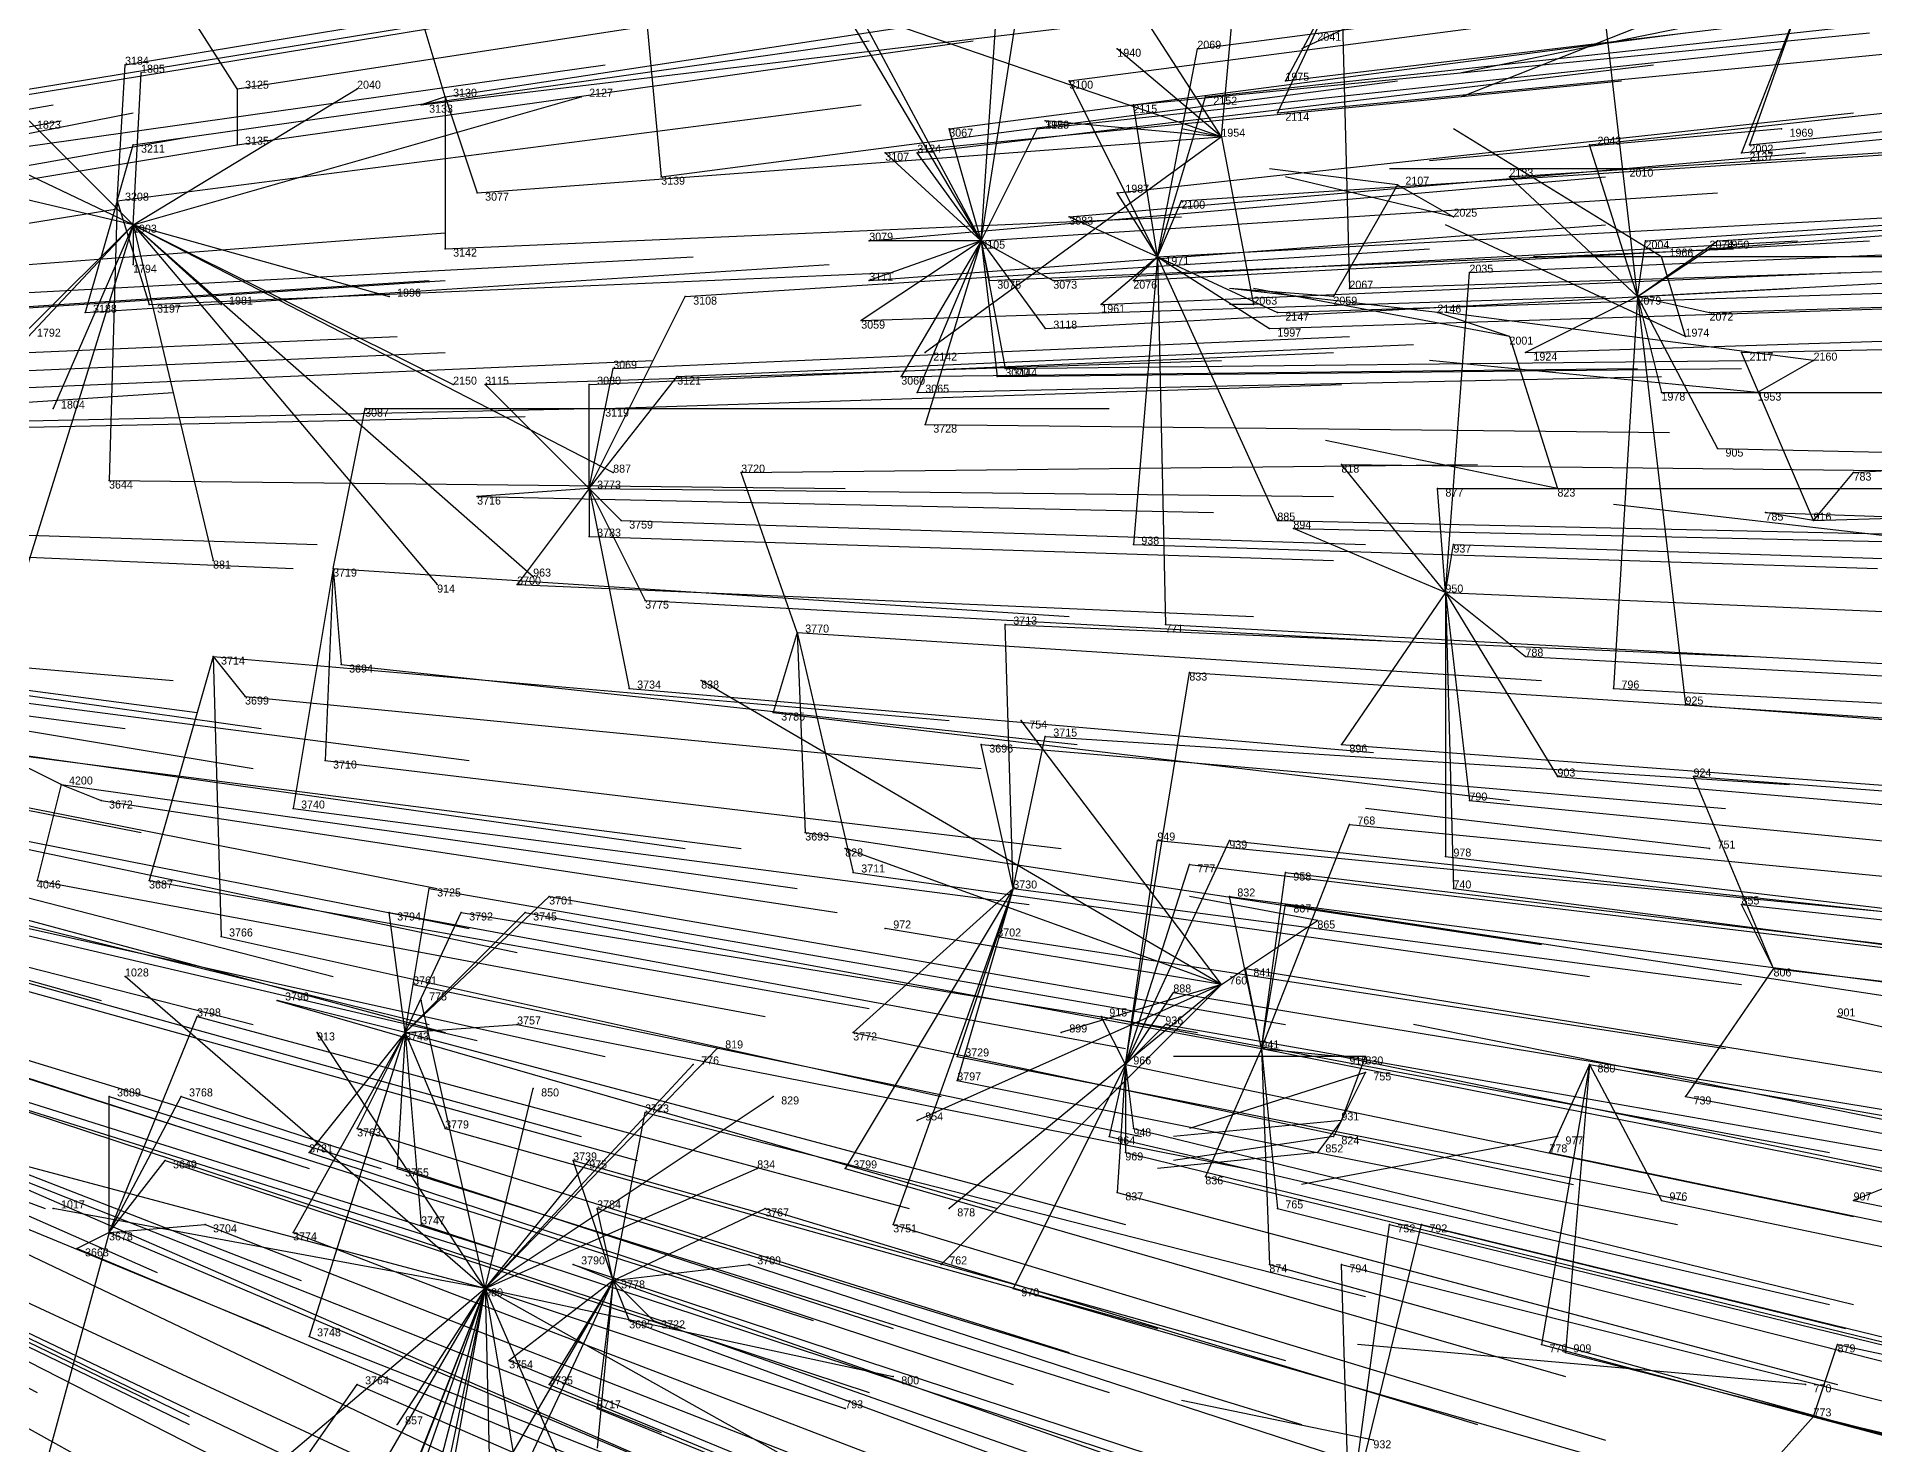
# Model space of a CAD drawing. Extents: x -0.5 to 0.59, y -0.5 to 0.58.
# Drawn here: x 0.241 to 0.4706, y -0.1235 to 0.0525 of the extents above; entities that cross this region are included whole.
import ezdxf

# ---------------------------------------------------------------- set-up
doc = ezdxf.new("R2010")
doc.units = 0
for name, color, linetype in [('Facilities', 3, 'CONTINUOUS'), ('Facilities_lines', 3, 'CONTINUOUS'), ('Normals', 1, 'CONTINUOUS'), ('Source_points', 5, 'CONTINUOUS'), ('Text', 3, 'CONTINUOUS')]:
    doc.layers.add(name, color=color, linetype=linetype)

msp = doc.modelspace()

# ---------------------------------------------------------------- linework, layer by layer
at = {"layer": 'Facilities', "color": 3}
for p in [(0.266, 0.046, -0.676), (0.292, 0.045, -0.74), (0.389, 0.04, -1.25), (0.459, 0.041, -1.25), (0.44, 0.036, -1.25), (0.411, 0.034, -1.25), (0.251, 0.032, -0.633), (0.253, 0.029, -1.25), (0.359, 0.027, -0.899), (0.381, 0.025, -0.955), (0.441, 0.02, -1.103), (0.425, 0.015, -1.25), (0.447, 0.015, -1.25), (0.463, 0.012, -1.25), (0.31, -0.004, -0.775), (0.463, -0.008, -1.157), (0.278, -0.014, -0.695), (0.417, -0.017, -1.043), (0.336, -0.022, -0.842), (0.263, -0.025, -0.661), (0.244, -0.041, -0.619), (0.45, -0.049, -1.25), (0.363, -0.054, -0.917), (0.458, -0.064, -1.155), (0.389, -0.066, -1.25), (0.466, -0.07, -1.177), (0.287, -0.072, -0.739), (0.394, -0.074, -1.001), (0.377, -0.076, -0.962), (0.435, -0.076, -1.104), (0.404, -0.083, -1.25), (0.431, -0.085, -1.25), (0.25, -0.097, -0.67), (0.313, -0.103, -0.825), (0.297, -0.104, -1.25), (0.462, -0.116, -1.25), (0.463, -0.12, -1.196), (0.408, -0.123, -1.25)]:
    msp.add_point(p, dxfattribs=at)
at = {"layer": 'Facilities_lines', "color": 3}
for p, q in [((0.359, 0.027, -0.899), (0.362, 0.072, -0.923)), ((0.441, 0.02, -1.103), (0.435, 0.072, -1.103)), ((0.389, 0.04, -1.25), (0.369, 0.071, -1.25)), ((0.316, 0.067, -0.806), (0.319, 0.035, -0.801)), ((0.389, 0.04, -1.25), (0.322, 0.063, -1.25)), ((0.389, 0.04, -1.25), (0.391, 0.062, -1.25)), ((0.404, 0.06, -1.021), (0.396, 0.043, -0.996)), ((0.404, 0.06, -1.021), (0.397, 0.047, -0.998)), ((0.404, 0.06, -1.021), (0.405, 0.021, -1.013)), ((0.359, 0.027, -0.899), (0.364, 0.059, -0.922)), ((0.253, 0.029, -1.25), (0.194, 0.057, -1.25)), ((0.266, 0.046, -0.676), (0.259, 0.057, -0.663)), ((0.461, 0.056, -1.16), (0.454, 0.038, -1.14)), ((0.461, 0.056, -1.16), (0.455, 0.039, -1.141)), ((0.292, 0.045, -0.74), (0.289, 0.055, -0.737)), ((0.359, 0.027, -0.899), (0.343, 0.054, -0.869)), ((0.359, 0.027, -0.899), (0.344, 0.055, -0.872)), ((0.389, 0.04, -1.25), (0.376, 0.051, -1.25)), ((0.381, 0.025, -0.955), (0.386, 0.051, -0.973)), ((0.251, 0.032, -0.633), (0.252, 0.049, -0.641)), ((0.253, 0.029, -1.25), (0.254, 0.048, -1.25)), ((0.253, 0.029, -1.25), (0.281, 0.046, -1.25)), ((0.266, 0.046, -0.676), (0.266, 0.039, -0.673)), ((0.381, 0.025, -0.955), (0.37, 0.047, -0.931)), ((0.253, 0.029, -1.25), (0.309, 0.045, -1.25)), ((0.292, 0.045, -0.74), (0.289, 0.044, -0.731)), ((0.292, 0.045, -0.74), (0.296, 0.033, -0.746)), ((0.292, 0.045, -0.74), (0.292, 0.026, -0.733)), ((0.381, 0.025, -0.955), (0.378, 0.044, -0.951)), ((0.381, 0.025, -0.955), (0.387, 0.045, -0.974)), ((0.253, 0.029, -1.25), (0.24, 0.042, -1.25)), ((0.389, 0.04, -1.25), (0.367, 0.042, -1.25)), ((0.389, 0.04, -1.25), (0.352, 0.013, -1.25)), ((0.359, 0.027, -0.899), (0.355, 0.041, -0.893)), ((0.359, 0.027, -0.899), (0.366, 0.041, -0.921)), ((0.389, 0.04, -1.25), (0.393, 0.019, -1.25)), ((0.251, 0.032, -0.633), (0.253, 0.039, -0.64)), ((0.359, 0.027, -0.899), (0.347, 0.038, -0.872)), ((0.359, 0.027, -0.899), (0.351, 0.038, -0.882)), ((0.441, 0.02, -1.103), (0.435, 0.039, -1.093)), ((0.441, 0.02, -1.103), (0.425, 0.035, -1.066)), ((0.253, 0.029, -1.25), (0.236, 0.033, -1.25)), ((0.381, 0.025, -0.955), (0.376, 0.033, -0.944)), ((0.411, 0.034, -1.25), (0.403, 0.02, -1.25)), ((0.411, 0.034, -1.25), (0.418, 0.03, -1.25)), ((0.251, 0.032, -0.633), (0.247, 0.018, -0.62)), ((0.251, 0.032, -0.633), (0.25, -0.003, -0.624)), ((0.251, 0.032, -0.633), (0.255, 0.019, -0.64)), ((0.381, 0.025, -0.955), (0.37, 0.03, -0.927)), ((0.381, 0.025, -0.955), (0.384, 0.032, -0.962)), ((0.253, 0.029, -1.25), (0.224, -0.002, -1.25)), ((0.253, 0.029, -1.25), (0.235, -0.029, -1.25)), ((0.253, 0.029, -1.25), (0.24, 0.016, -1.25)), ((0.253, 0.029, -1.25), (0.243, 0.006, -1.25)), ((0.253, 0.029, -1.25), (0.313, -0.002, -1.25)), ((0.253, 0.029, -1.25), (0.291, -0.016, -1.25)), ((0.253, 0.029, -1.25), (0.303, -0.015, -1.25)), ((0.253, 0.029, -1.25), (0.263, -0.013, -1.25)), ((0.253, 0.029, -1.25), (0.253, 0.024, -1.25)), ((0.253, 0.029, -1.25), (0.264, 0.019, -1.25)), ((0.253, 0.029, -1.25), (0.285, 0.02, -1.25)), ((0.253, 0.029, -1.25), (0.293, 0.009, -1.25)), ((0.359, 0.027, -0.899), (0.344, 0.017, -0.861)), ((0.359, 0.027, -0.899), (0.345, 0.027, -0.864)), ((0.359, 0.027, -0.899), (0.345, 0.022, -0.864)), ((0.359, 0.027, -0.899), (0.349, 0.01, -0.872)), ((0.359, 0.027, -0.899), (0.351, 0.008, -0.878)), ((0.359, 0.027, -0.899), (0.352, 0.004, -0.881)), ((0.359, 0.027, -0.899), (0.368, 0.022, -0.921)), ((0.359, 0.027, -0.899), (0.361, 0.01, -0.904)), ((0.359, 0.027, -0.899), (0.36, 0.022, -0.902)), ((0.359, 0.027, -0.899), (0.367, 0.016, -0.919)), ((0.359, 0.027, -0.899), (0.362, 0.011, -0.906)), ((0.441, 0.02, -1.103), (0.451, 0.027, -1.131)), ((0.441, 0.02, -1.103), (0.442, 0.027, -1.106)), ((0.441, 0.02, -1.103), (0.45, 0.026, -1.126)), ((0.381, 0.025, -0.955), (0.374, 0.019, -0.936)), ((0.381, 0.025, -0.955), (0.378, -0.011, -0.945)), ((0.381, 0.025, -0.955), (0.378, 0.022, -0.946)), ((0.381, 0.025, -0.955), (0.396, -0.008, -0.989)), ((0.381, 0.025, -0.955), (0.382, -0.021, -0.955)), ((0.381, 0.025, -0.955), (0.395, 0.016, -0.989)), ((0.381, 0.025, -0.955), (0.396, 0.018, -0.992)), ((0.417, -0.017, -1.043), (0.42, 0.023, -1.051)), ((0.447, 0.015, -1.25), (0.444, 0.025, -1.25)), ((0.31, -0.004, -0.775), (0.322, 0.02, -0.807)), ((0.441, 0.02, -1.103), (0.427, 0.013, -1.069)), ((0.441, 0.02, -1.103), (0.438, -0.029, -1.098)), ((0.441, 0.02, -1.103), (0.451, 0.001, -1.127)), ((0.441, 0.02, -1.103), (0.447, -0.031, -1.119)), ((0.441, 0.02, -1.103), (0.45, 0.018, -1.125)), ((0.441, 0.02, -1.103), (0.444, 0.008, -1.109)), ((0.425, 0.015, -1.25), (0.416, 0.018, -1.25)), ((0.425, 0.015, -1.25), (0.431, -0.004, -1.25)), ((0.463, -0.008, -1.157), (0.454, 0.013, -1.136)), ((0.463, 0.012, -1.25), (0.456, 0.008, -1.25)), ((0.31, -0.004, -0.775), (0.313, 0.011, -0.782)), ((0.31, -0.004, -0.775), (0.321, 0.01, -0.802)), ((0.31, -0.004, -0.775), (0.297, 0.009, -0.742)), ((0.31, -0.004, -0.775), (0.31, 0.009, -0.776)), ((0.278, -0.014, -0.695), (0.282, 0.006, -0.705)), ((0.31, -0.004, -0.775), (0.312, 0.006, -0.78)), ((0.336, -0.022, -0.842), (0.329, -0.002, -0.822)), ((0.417, -0.017, -1.043), (0.404, -0.001, -1.009)), ((0.463, -0.008, -1.157), (0.468, -0.002, -1.169)), ((0.31, -0.004, -0.775), (0.296, -0.005, -0.739)), ((0.31, -0.004, -0.775), (0.301, -0.016, -0.753)), ((0.31, -0.004, -0.775), (0.315, -0.029, -0.791)), ((0.31, -0.004, -0.775), (0.314, -0.008, -0.786)), ((0.31, -0.004, -0.775), (0.317, -0.018, -0.792)), ((0.31, -0.004, -0.775), (0.31, -0.01, -0.776)), ((0.417, -0.017, -1.043), (0.416, -0.004, -1.041)), ((0.417, -0.017, -1.043), (0.398, -0.009, -0.994)), ((0.463, -0.008, -1.157), (0.457, -0.007, -1.142)), ((0.417, -0.017, -1.043), (0.418, -0.011, -1.045)), ((0.278, -0.014, -0.695), (0.273, -0.044, -0.692)), ((0.278, -0.014, -0.695), (0.277, -0.038, -0.7)), ((0.278, -0.014, -0.695), (0.279, -0.026, -0.701)), ((0.417, -0.017, -1.043), (0.404, -0.036, -1.015)), ((0.417, -0.017, -1.043), (0.418, -0.054, -1.053)), ((0.417, -0.017, -1.043), (0.42, -0.043, -1.055)), ((0.417, -0.017, -1.043), (0.427, -0.025, -1.068)), ((0.417, -0.017, -1.043), (0.431, -0.04, -1.082)), ((0.417, -0.017, -1.043), (0.417, -0.05, -1.05)), ((0.336, -0.022, -0.842), (0.333, -0.032, -0.836)), ((0.336, -0.022, -0.842), (0.337, -0.047, -0.85)), ((0.336, -0.022, -0.842), (0.343, -0.052, -0.868)), ((0.363, -0.054, -0.917), (0.362, -0.021, -0.907)), ((0.263, -0.025, -0.661), (0.255, -0.053, -0.65)), ((0.263, -0.025, -0.661), (0.267, -0.03, -0.671)), ((0.263, -0.025, -0.661), (0.264, -0.06, -0.677)), ((0.377, -0.076, -0.962), (0.385, -0.027, -0.964)), ((0.389, -0.066, -1.25), (0.324, -0.028, -1.25)), ((0.389, -0.066, -1.25), (0.364, -0.033, -1.25)), ((0.363, -0.054, -0.917), (0.359, -0.036, -0.903)), ((0.363, -0.054, -0.917), (0.367, -0.035, -0.922)), ((0.244, -0.041, -0.619), (0.236, -0.037, -0.598)), ((0.244, -0.041, -0.619), (0.241, -0.053, -0.616)), ((0.244, -0.041, -0.619), (0.249, -0.043, -0.633)), ((0.458, -0.064, -1.155), (0.448, -0.04, -1.124)), ((0.377, -0.076, -0.962), (0.39, -0.048, -0.982)), ((0.377, -0.076, -0.962), (0.381, -0.048, -0.959)), ((0.394, -0.074, -1.001), (0.405, -0.046, -1.02)), ((0.389, -0.066, -1.25), (0.342, -0.049, -1.25)), ((0.377, -0.076, -0.962), (0.385, -0.051, -0.972)), ((0.394, -0.074, -1.001), (0.397, -0.052, -1.002)), ((0.287, -0.072, -0.739), (0.29, -0.054, -0.738)), ((0.287, -0.072, -0.739), (0.305, -0.055, -0.774)), ((0.363, -0.054, -0.917), (0.342, -0.089, -0.884)), ((0.363, -0.054, -0.917), (0.343, -0.072, -0.876)), ((0.363, -0.054, -0.917), (0.348, -0.096, -0.902)), ((0.363, -0.054, -0.917), (0.356, -0.075, -0.91)), ((0.363, -0.054, -0.917), (0.356, -0.078, -0.91)), ((0.363, -0.054, -0.917), (0.361, -0.06, -0.915)), ((0.394, -0.074, -1.001), (0.39, -0.055, -0.985)), ((0.287, -0.072, -0.739), (0.285, -0.057, -0.728)), ((0.287, -0.072, -0.739), (0.302, -0.057, -0.769)), ((0.287, -0.072, -0.739), (0.294, -0.057, -0.749)), ((0.394, -0.074, -1.001), (0.397, -0.056, -1.003)), ((0.458, -0.064, -1.155), (0.454, -0.056, -1.143)), ((0.389, -0.066, -1.25), (0.347, -0.059, -1.25)), ((0.389, -0.066, -1.25), (0.401, -0.058, -1.25)), ((0.394, -0.074, -1.001), (0.392, -0.064, -0.994)), ((0.458, -0.064, -1.155), (0.447, -0.08, -1.136)), ((0.297, -0.104, -1.25), (0.252, -0.065, -1.25)), ((0.287, -0.072, -0.739), (0.288, -0.066, -0.738)), ((0.389, -0.066, -1.25), (0.351, -0.083, -1.25)), ((0.389, -0.066, -1.25), (0.354, -0.101, -1.25)), ((0.389, -0.066, -1.25), (0.355, -0.094, -1.25)), ((0.389, -0.066, -1.25), (0.369, -0.072, -1.25)), ((0.287, -0.072, -0.739), (0.271, -0.068, -0.7)), ((0.297, -0.104, -1.25), (0.289, -0.068, -1.25)), ((0.377, -0.076, -0.962), (0.383, -0.067, -0.971)), ((0.25, -0.097, -0.67), (0.261, -0.07, -0.675)), ((0.287, -0.072, -0.739), (0.301, -0.071, -0.773)), ((0.377, -0.076, -0.962), (0.374, -0.07, -0.952)), ((0.377, -0.076, -0.962), (0.382, -0.071, -0.971)), ((0.287, -0.072, -0.739), (0.273, -0.097, -0.723)), ((0.287, -0.072, -0.739), (0.275, -0.11, -0.74)), ((0.287, -0.072, -0.739), (0.275, -0.087, -0.721)), ((0.297, -0.104, -1.25), (0.276, -0.072, -1.25)), ((0.287, -0.072, -0.739), (0.281, -0.084, -0.733)), ((0.287, -0.072, -0.739), (0.286, -0.089, -0.749)), ((0.287, -0.072, -0.739), (0.289, -0.096, -0.761)), ((0.287, -0.072, -0.739), (0.292, -0.084, -0.759)), ((0.297, -0.104, -1.25), (0.326, -0.074, -1.25)), ((0.394, -0.074, -1.001), (0.387, -0.09, -0.992)), ((0.394, -0.074, -1.001), (0.396, -0.094, -1.018)), ((0.394, -0.074, -1.001), (0.395, -0.101, -1.019)), ((0.394, -0.074, -1.001), (0.404, -0.075, -1.028)), ((0.404, -0.083, -1.25), (0.407, -0.075, -1.25)), ((0.297, -0.104, -1.25), (0.323, -0.076, -1.25)), ((0.377, -0.076, -0.962), (0.363, -0.104, -0.946)), ((0.377, -0.076, -0.962), (0.375, -0.085, -0.961)), ((0.377, -0.076, -0.962), (0.376, -0.092, -0.969)), ((0.377, -0.076, -0.962), (0.378, -0.084, -0.968)), ((0.377, -0.076, -0.962), (0.377, -0.087, -0.967)), ((0.404, -0.083, -1.25), (0.407, -0.077, -1.25)), ((0.435, -0.076, -1.104), (0.429, -0.111, -1.109)), ((0.435, -0.076, -1.104), (0.43, -0.087, -1.097)), ((0.435, -0.076, -1.104), (0.432, -0.112, -1.116)), ((0.435, -0.076, -1.104), (0.444, -0.093, -1.134)), ((0.25, -0.097, -0.67), (0.25, -0.08, -0.656)), ((0.25, -0.097, -0.67), (0.259, -0.08, -0.678)), ((0.297, -0.104, -1.25), (0.303, -0.079, -1.25)), ((0.297, -0.104, -1.25), (0.333, -0.08, -1.25)), ((0.313, -0.103, -0.825), (0.317, -0.082, -0.818)), ((0.404, -0.083, -1.25), (0.401, -0.087, -1.25)), ((0.404, -0.083, -1.25), (0.403, -0.085, -1.25)), ((0.297, -0.104, -1.25), (0.237, -0.088, -1.25)), ((0.25, -0.097, -0.67), (0.257, -0.088, -0.68)), ((0.297, -0.104, -1.25), (0.31, -0.088, -1.25)), ((0.297, -0.104, -1.25), (0.331, -0.089, -1.25)), ((0.313, -0.103, -0.825), (0.308, -0.088, -0.801)), ((0.473, -0.091, -1.204), (0.468, -0.093, -1.192)), ((0.297, -0.104, -1.25), (0.243, -0.094, -1.25)), ((0.313, -0.103, -0.825), (0.311, -0.094, -0.811)), ((0.313, -0.103, -0.825), (0.332, -0.094, -0.862)), ((0.25, -0.097, -0.67), (0.262, -0.096, -0.699)), ((0.405, -0.133, -1.067), (0.414, -0.096, -1.063)), ((0.405, -0.133, -1.067), (0.41, -0.096, -1.054)), ((0.25, -0.097, -0.67), (0.241, -0.13, -0.686)), ((0.25, -0.097, -0.67), (0.246, -0.099, -0.664)), ((0.313, -0.103, -0.825), (0.308, -0.101, -0.811)), ((0.313, -0.103, -0.825), (0.33, -0.101, -0.863)), ((0.405, -0.133, -1.067), (0.404, -0.101, -1.042)), ((0.313, -0.103, -0.825), (0.297, -0.137, -0.817)), ((0.313, -0.103, -0.825), (0.299, -0.127, -0.813)), ((0.313, -0.103, -0.825), (0.3, -0.113, -0.801)), ((0.313, -0.103, -0.825), (0.305, -0.116, -0.815)), ((0.313, -0.103, -0.825), (0.311, -0.119, -0.831)), ((0.313, -0.103, -0.825), (0.311, -0.124, -0.837)), ((0.313, -0.103, -0.825), (0.315, -0.108, -0.832)), ((0.313, -0.103, -0.825), (0.318, -0.108, -0.84)), ((0.297, -0.104, -1.25), (0.251, -0.143, -1.25)), ((0.297, -0.104, -1.25), (0.265, -0.159, -1.25)), ((0.297, -0.104, -1.25), (0.271, -0.17, -1.25)), ((0.297, -0.104, -1.25), (0.274, -0.163, -1.25)), ((0.297, -0.104, -1.25), (0.281, -0.18, -1.25)), ((0.297, -0.104, -1.25), (0.283, -0.144, -1.25)), ((0.297, -0.104, -1.25), (0.283, -0.158, -1.25)), ((0.297, -0.104, -1.25), (0.286, -0.121, -1.25)), ((0.297, -0.104, -1.25), (0.293, -0.126, -1.25)), ((0.297, -0.104, -1.25), (0.348, -0.115, -1.25)), ((0.297, -0.104, -1.25), (0.342, -0.119, -1.25)), ((0.297, -0.104, -1.25), (0.314, -0.143, -1.25)), ((0.297, -0.104, -1.25), (0.299, -0.19, -1.25)), ((0.297, -0.104, -1.25), (0.347, -0.132, -1.25)), ((0.297, -0.104, -1.25), (0.303, -0.139, -1.25)), ((0.463, -0.12, -1.196), (0.466, -0.111, -1.197)), ((0.26, -0.146, -0.746), (0.281, -0.116, -0.76)), ((0.463, -0.12, -1.196), (0.455, -0.129, -1.182))]:
    msp.add_line(p, q, dxfattribs=at)
at = {"layer": 'Normals', "color": 1}
for p, q in [((0.252, 0.049, -0.641), (0.343, 0.064, -0.604)), ((0.386, 0.051, -0.973), (0.478, 0.063, -0.935)), ((0.427, 0.064, -1.25), (0.399, 0.051, -1.155)), ((0.234, 0.045, -0.596), (0.326, 0.06, -0.56)), ((0.266, 0.046, -0.676), (0.357, 0.06, -0.637)), ((0.478, 0.06, -1.25), (0.419, 0.048, -1.17)), ((0.457, 0.06, -1.25), (0.419, 0.045, -1.159)), ((0.292, 0.045, -0.74), (0.384, 0.059, -0.701)), ((0.37, 0.047, -0.931), (0.462, 0.059, -0.894)), ((0.397, 0.047, -0.998), (0.489, 0.058, -0.962)), ((0.214, 0.041, -0.545), (0.305, 0.056, -0.507)), ((0.289, 0.044, -0.731), (0.381, 0.055, -0.693)), ((0.355, 0.041, -0.893), (0.447, 0.053, -0.856)), ((0.378, 0.044, -0.951), (0.47, 0.053, -0.914)), ((0.387, 0.045, -0.974), (0.479, 0.055, -0.937)), ((0.253, 0.039, -0.64), (0.345, 0.052, -0.603)), ((0.266, 0.039, -0.673), (0.358, 0.052, -0.634)), ((0.366, 0.041, -0.921), (0.459, 0.051, -0.884)), ((0.376, 0.051, -1.25), (0.376, 0.051, -1.15)), ((0.396, 0.043, -0.996), (0.489, 0.052, -0.959)), ((0.22, 0.036, -0.558), (0.312, 0.049, -0.52)), ((0.351, 0.038, -0.882), (0.443, 0.049, -0.845)), ((0.435, 0.039, -1.093), (0.528, 0.049, -1.056)), ((0.254, 0.048, -1.25), (0.254, 0.048, -1.15)), ((0.281, 0.046, -1.25), (0.281, 0.046, -1.15)), ((0.319, 0.035, -0.801), (0.411, 0.047, -0.764)), ((0.347, 0.038, -0.872), (0.439, 0.047, -0.834)), ((0.454, 0.038, -1.14), (0.547, 0.047, -1.103)), ((0.455, 0.039, -1.141), (0.547, 0.048, -1.104)), ((0.152, 0.028, -0.386), (0.243, 0.044, -0.348)), ((0.251, 0.032, -0.633), (0.344, 0.044, -0.597)), ((0.309, 0.045, -1.25), (0.309, 0.045, -1.15)), ((0.153, 0.025, -0.388), (0.244, 0.042, -0.35)), ((0.162, 0.025, -0.408), (0.253, 0.043, -0.371)), ((0.367, 0.042, -1.25), (0.367, 0.042, -1.15)), ((0.376, 0.033, -0.944), (0.468, 0.043, -0.907)), ((0.17, 0.024, -0.428), (0.26, 0.04, -0.389)), ((0.296, 0.033, -0.746), (0.389, 0.04, -0.708)), ((0.389, 0.04, -1.25), (0.384, 0.041, -1.15)), ((0.459, 0.041, -1.25), (0.415, 0.037, -1.161)), ((0.444, 0.025, -1.25), (0.418, 0.041, -1.155)), ((0.425, 0.035, -1.066), (0.517, 0.041, -1.029)), ((0.176, 0.024, -0.443), (0.266, 0.039, -0.404)), ((0.37, 0.03, -0.927), (0.462, 0.038, -0.89)), ((0.384, 0.032, -0.962), (0.476, 0.038, -0.925)), ((0.345, 0.027, -0.864), (0.437, 0.035, -0.826)), ((0.411, 0.034, -1.25), (0.395, 0.036, -1.151)), ((0.418, 0.03, -1.25), (0.397, 0.035, -1.152)), ((0.44, 0.036, -1.25), (0.41, 0.036, -1.155)), ((0.359, 0.027, -0.899), (0.451, 0.033, -0.861)), ((0.442, 0.027, -1.106), (0.534, 0.033, -1.068)), ((0.45, 0.026, -1.126), (0.542, 0.033, -1.089)), ((0.451, 0.027, -1.131), (0.544, 0.033, -1.094)), ((0.159, 0.016, -0.4), (0.251, 0.031, -0.362)), ((0.292, 0.026, -0.733), (0.384, 0.03, -0.695)), ((0.381, 0.025, -0.955), (0.474, 0.03, -0.918)), ((0.2, 0.021, -0.503), (0.292, 0.028, -0.465)), ((0.253, 0.029, -1.25), (0.253, 0.029, -1.15)), ((0.345, 0.022, -0.864), (0.437, 0.029, -0.826)), ((0.447, 0.015, -1.25), (0.417, 0.029, -1.155)), ((0.322, 0.02, -0.807), (0.415, 0.026, -0.769)), ((0.36, 0.022, -0.902), (0.453, 0.026, -0.864)), ((0.368, 0.022, -0.921), (0.461, 0.027, -0.884)), ((0.378, 0.022, -0.946), (0.47, 0.027, -0.909)), ((0.42, 0.023, -1.051), (0.512, 0.027, -1.013)), ((0.23, 0.02, -0.577), (0.323, 0.025, -0.54)), ((0.247, 0.018, -0.62), (0.34, 0.024, -0.582)), ((0.253, 0.024, -1.25), (0.253, 0.024, -1.15)), ((0.255, 0.019, -0.64), (0.348, 0.023, -0.603)), ((0.374, 0.019, -0.936), (0.467, 0.023, -0.899)), ((0.405, 0.021, -1.013), (0.498, 0.024, -0.977)), ((0.492, 0.025, -1.25), (0.428, 0.025, -1.173)), ((0.441, 0.02, -1.103), (0.533, 0.025, -1.066)), ((0.197, 0.016, -0.495), (0.29, 0.022, -0.457)), ((0.2, 0.016, -0.5), (0.292, 0.022, -0.463)), ((0.367, 0.016, -0.919), (0.46, 0.021, -0.882)), ((0.416, 0.018, -1.25), (0.39, 0.021, -1.153)), ((0.403, 0.02, -1.25), (0.39, 0.021, -1.151)), ((0.425, 0.015, -1.25), (0.393, 0.021, -1.156)), ((0.396, 0.018, -0.992), (0.489, 0.021, -0.955)), ((0.45, 0.018, -1.125), (0.543, 0.021, -1.089)), ((0.264, 0.019, -1.25), (0.264, 0.019, -1.15)), ((0.285, 0.02, -1.25), (0.285, 0.02, -1.15)), ((0.344, 0.017, -0.861), (0.437, 0.02, -0.823)), ((0.393, 0.019, -1.25), (0.39, 0.019, -1.15)), ((0.395, 0.016, -0.989), (0.488, 0.019, -0.953)), ((0.463, 0.012, -1.25), (0.417, 0.018, -1.161)), ((0.193, 0.011, -0.483), (0.286, 0.015, -0.446)), ((0.313, 0.011, -0.782), (0.405, 0.015, -0.744)), ((0.321, 0.01, -0.802), (0.413, 0.014, -0.764)), ((0.427, 0.013, -1.069), (0.52, 0.016, -1.031)), ((0.454, 0.013, -1.136), (0.548, 0.015, -1.1)), ((0.199, 0.009, -0.499), (0.292, 0.013, -0.461)), ((0.225, 0.008, -0.563), (0.318, 0.012, -0.526)), ((0.297, 0.009, -0.742), (0.389, 0.012, -0.703)), ((0.31, 0.009, -0.776), (0.403, 0.013, -0.738)), ((0.352, 0.013, -1.25), (0.352, 0.013, -1.15)), ((0.362, 0.011, -0.906), (0.455, 0.012, -0.869)), ((0.456, 0.008, -1.25), (0.415, 0.012, -1.159)), ((0.349, 0.01, -0.872), (0.441, 0.011, -0.834)), ((0.351, 0.008, -0.878), (0.444, 0.01, -0.84)), ((0.361, 0.01, -0.904), (0.454, 0.011, -0.867)), ((0.166, 0.002, -0.414), (0.258, 0.008, -0.377)), ((0.293, 0.009, -1.25), (0.293, 0.009, -1.15)), ((0.312, 0.006, -0.78), (0.404, 0.009, -0.742)), ((0.444, 0.008, -1.109), (0.537, 0.008, -1.072)), ((0.208, 0.003, -0.521), (0.302, 0.005, -0.485)), ((0.217, 0.004, -0.544), (0.31, 0.006, -0.506)), ((0.243, 0.006, -1.25), (0.243, 0.006, -1.15)), ((0.282, 0.006, -0.705), (0.375, 0.006, -0.668)), ((0.352, 0.004, -0.881), (0.445, 0.003, -0.843)), ((0.468, -0.002, -1.169), (0.566, 0.004, -1.154)), ((0.431, -0.004, -1.25), (0.402, 0.002, -1.155)), ((0.451, 0.001, -1.127), (0.544, -0.001, -1.09)), ((0.313, -0.002, -1.25), (0.313, -0.002, -1.15)), ((0.329, -0.002, -0.822), (0.421, -0.001, -0.784)), ((0.404, -0.001, -1.009), (0.496, -0.002, -0.972)), ((0.25, -0.003, -0.624), (0.342, -0.004, -0.587)), ((0.31, -0.004, -0.775), (0.403, -0.005, -0.738)), ((0.416, -0.004, -1.041), (0.509, -0.004, -1.003)), ((0.296, -0.005, -0.739), (0.388, -0.007, -0.701)), ((0.499, -0.013, -1.249), (0.438, -0.006, -1.17)), ((0.463, -0.008, -1.157), (0.56, -0.005, -1.133)), ((0.183, -0.008, -0.459), (0.276, -0.011, -0.422)), ((0.314, -0.008, -0.786), (0.407, -0.011, -0.748)), ((0.396, -0.008, -0.989), (0.488, -0.01, -0.952)), ((0.398, -0.009, -0.994), (0.49, -0.011, -0.957)), ((0.457, -0.007, -1.142), (0.55, -0.01, -1.105)), ((0.18, -0.01, -0.45), (0.273, -0.014, -0.414)), ((0.31, -0.01, -0.776), (0.403, -0.013, -0.739)), ((0.378, -0.011, -0.945), (0.471, -0.014, -0.908)), ((0.418, -0.011, -1.045), (0.51, -0.014, -1.007)), ((0.263, -0.013, -1.25), (0.263, -0.013, -1.15)), ((0.278, -0.014, -0.695), (0.37, -0.02, -0.657)), ((0.291, -0.016, -1.25), (0.291, -0.016, -1.15)), ((0.301, -0.016, -0.753), (0.393, -0.02, -0.715)), ((0.303, -0.015, -1.25), (0.303, -0.015, -1.15)), ((0.317, -0.018, -0.792), (0.409, -0.023, -0.754)), ((0.417, -0.017, -1.043), (0.509, -0.021, -1.006)), ((0.166, -0.02, -0.417), (0.258, -0.028, -0.379)), ((0.17, -0.02, -0.428), (0.261, -0.032, -0.389)), ((0.16, -0.022, -0.403), (0.252, -0.034, -0.365)), ((0.177, -0.021, -0.446), (0.269, -0.034, -0.408)), ((0.336, -0.022, -0.842), (0.429, -0.028, -0.805)), ((0.362, -0.021, -0.907), (0.455, -0.025, -0.87)), ((0.382, -0.021, -0.955), (0.474, -0.026, -0.918)), ((0.178, -0.024, -0.448), (0.268, -0.039, -0.409)), ((0.263, -0.025, -0.661), (0.355, -0.033, -0.622)), ((0.427, -0.025, -1.068), (0.519, -0.03, -1.031)), ((0.203, -0.026, -0.512), (0.295, -0.038, -0.474)), ((0.279, -0.026, -0.701), (0.371, -0.036, -0.664)), ((0.385, -0.027, -0.964), (0.477, -0.033, -0.926)), ((0.163, -0.029, -0.413), (0.254, -0.047, -0.376)), ((0.315, -0.029, -0.791), (0.408, -0.037, -0.754)), ((0.324, -0.028, -1.25), (0.324, -0.028, -1.15)), ((0.438, -0.029, -1.098), (0.531, -0.034, -1.061)), ((0.267, -0.03, -0.671), (0.359, -0.039, -0.633)), ((0.333, -0.032, -0.836), (0.425, -0.043, -0.799)), ((0.447, -0.031, -1.119), (0.539, -0.038, -1.082)), ((0.364, -0.033, -1.25), (0.364, -0.033, -1.15)), ((0.2, -0.036, -0.509), (0.291, -0.054, -0.471)), ((0.23, -0.036, -0.581), (0.322, -0.049, -0.544)), ((0.359, -0.036, -0.903), (0.452, -0.044, -0.865)), ((0.367, -0.035, -0.922), (0.46, -0.041, -0.885)), ((0.404, -0.036, -1.015), (0.497, -0.043, -0.977)), ((0.236, -0.037, -0.598), (0.329, -0.049, -0.561)), ((0.277, -0.038, -0.7), (0.369, -0.049, -0.662)), ((0.204, -0.041, -0.519), (0.295, -0.059, -0.482)), ((0.244, -0.041, -0.619), (0.336, -0.054, -0.582)), ((0.431, -0.04, -1.082), (0.524, -0.048, -1.045)), ((0.448, -0.04, -1.124), (0.54, -0.047, -1.087)), ((0.16, -0.043, -0.415), (0.249, -0.068, -0.376)), ((0.189, -0.042, -0.483), (0.278, -0.065, -0.445)), ((0.211, -0.043, -0.538), (0.301, -0.062, -0.5)), ((0.249, -0.043, -0.633), (0.341, -0.057, -0.595)), ((0.42, -0.043, -1.055), (0.512, -0.052, -1.018)), ((0.273, -0.044, -0.692), (0.365, -0.056, -0.654)), ((0.45, -0.049, -1.25), (0.407, -0.044, -1.16)), ((0.178, -0.048, -0.461), (0.268, -0.071, -0.423)), ((0.203, -0.048, -0.522), (0.292, -0.072, -0.484)), ((0.337, -0.047, -0.85), (0.429, -0.061, -0.813)), ((0.381, -0.048, -0.959), (0.473, -0.057, -0.921)), ((0.39, -0.048, -0.982), (0.482, -0.058, -0.944)), ((0.405, -0.046, -1.02), (0.498, -0.055, -0.983)), ((0.201, -0.049, -0.516), (0.29, -0.071, -0.478)), ((0.342, -0.049, -1.25), (0.342, -0.049, -1.15)), ((0.417, -0.05, -1.05), (0.51, -0.061, -1.014)), ((0.206, -0.052, -0.531), (0.296, -0.073, -0.494)), ((0.343, -0.052, -0.868), (0.435, -0.065, -0.83)), ((0.385, -0.051, -0.972), (0.477, -0.062, -0.934)), ((0.397, -0.052, -1.002), (0.489, -0.063, -0.964)), ((0.222, -0.055, -0.572), (0.312, -0.075, -0.534)), ((0.241, -0.053, -0.616), (0.332, -0.07, -0.578)), ((0.255, -0.053, -0.65), (0.345, -0.069, -0.611)), ((0.29, -0.054, -0.738), (0.382, -0.07, -0.702)), ((0.305, -0.055, -0.774), (0.397, -0.071, -0.738)), ((0.363, -0.054, -0.917), (0.454, -0.066, -0.878)), ((0.401, -0.058, -1.25), (0.385, -0.055, -1.151)), ((0.39, -0.055, -0.985), (0.482, -0.067, -0.948)), ((0.418, -0.054, -1.053), (0.51, -0.066, -1.017)), ((0.285, -0.057, -0.728), (0.377, -0.074, -0.692)), ((0.294, -0.057, -0.749), (0.386, -0.072, -0.713)), ((0.302, -0.057, -0.769), (0.394, -0.074, -0.734)), ((0.397, -0.056, -1.003), (0.489, -0.07, -0.967)), ((0.454, -0.056, -1.143), (0.546, -0.066, -1.105)), ((0.347, -0.059, -1.25), (0.347, -0.059, -1.15)), ((0.184, -0.06, -0.483), (0.272, -0.088, -0.445)), ((0.188, -0.061, -0.493), (0.275, -0.089, -0.455)), ((0.219, -0.06, -0.568), (0.309, -0.085, -0.531)), ((0.264, -0.06, -0.677), (0.354, -0.08, -0.639)), ((0.361, -0.06, -0.915), (0.452, -0.074, -0.875)), ((0.155, -0.062, -0.418), (0.242, -0.094, -0.379)), ((0.196, -0.062, -0.514), (0.284, -0.089, -0.475)), ((0.226, -0.063, -0.587), (0.316, -0.088, -0.55)), ((0.392, -0.064, -0.994), (0.484, -0.079, -0.957)), ((0.458, -0.064, -1.155), (0.552, -0.075, -1.124)), ((0.172, -0.065, -0.459), (0.256, -0.102, -0.419)), ((0.252, -0.065, -1.25), (0.252, -0.065, -1.15)), ((0.288, -0.066, -0.738), (0.379, -0.085, -0.701)), ((0.389, -0.066, -1.25), (0.383, -0.065, -1.15)), ((0.271, -0.068, -0.7), (0.361, -0.094, -0.663)), ((0.289, -0.068, -1.25), (0.289, -0.068, -1.15)), ((0.383, -0.067, -0.971), (0.474, -0.082, -0.934)), ((0.189, -0.07, -0.503), (0.274, -0.103, -0.463)), ((0.209, -0.071, -0.552), (0.298, -0.099, -0.515)), ((0.261, -0.07, -0.675), (0.35, -0.094, -0.637)), ((0.301, -0.071, -0.773), (0.392, -0.089, -0.737)), ((0.374, -0.07, -0.952), (0.465, -0.087, -0.914)), ((0.382, -0.071, -0.971), (0.473, -0.087, -0.934)), ((0.482, -0.085, -1.25), (0.413, -0.071, -1.179)), ((0.466, -0.07, -1.177), (0.562, -0.092, -1.168)), ((0.209, -0.072, -0.553), (0.298, -0.1, -0.516)), ((0.276, -0.072, -1.25), (0.276, -0.072, -1.15)), ((0.287, -0.072, -0.739), (0.377, -0.096, -0.702)), ((0.343, -0.072, -0.876), (0.433, -0.091, -0.837)), ((0.369, -0.072, -1.25), (0.369, -0.072, -1.15)), ((0.16, -0.075, -0.441), (0.241, -0.117, -0.4)), ((0.185, -0.074, -0.497), (0.27, -0.109, -0.458)), ((0.326, -0.074, -1.25), (0.326, -0.074, -1.15)), ((0.356, -0.075, -0.91), (0.447, -0.093, -0.872)), ((0.407, -0.075, -1.25), (0.383, -0.075, -1.153)), ((0.394, -0.074, -1.001), (0.485, -0.092, -0.965)), ((0.404, -0.075, -1.028), (0.496, -0.094, -0.992)), ((0.172, -0.078, -0.473), (0.255, -0.118, -0.434)), ((0.323, -0.076, -1.25), (0.323, -0.076, -1.15)), ((0.356, -0.078, -0.91), (0.446, -0.096, -0.871)), ((0.377, -0.076, -0.962), (0.468, -0.095, -0.924)), ((0.407, -0.077, -1.25), (0.385, -0.084, -1.153)), ((0.435, -0.076, -1.104), (0.527, -0.092, -1.068)), ((0.178, -0.08, -0.488), (0.26, -0.12, -0.448)), ((0.234, -0.08, -0.619), (0.322, -0.109, -0.582)), ((0.25, -0.08, -0.656), (0.338, -0.108, -0.619)), ((0.259, -0.08, -0.678), (0.348, -0.109, -0.641)), ((0.303, -0.079, -1.25), (0.303, -0.079, -1.15)), ((0.333, -0.08, -1.25), (0.333, -0.08, -1.15)), ((0.447, -0.08, -1.136), (0.538, -0.097, -1.099)), ((0.177, -0.081, -0.487), (0.26, -0.121, -0.447)), ((0.317, -0.082, -0.818), (0.407, -0.105, -0.781)), ((0.183, -0.084, -0.502), (0.265, -0.126, -0.464)), ((0.281, -0.084, -0.733), (0.37, -0.112, -0.696)), ((0.292, -0.084, -0.759), (0.381, -0.109, -0.722)), ((0.351, -0.083, -1.25), (0.351, -0.083, -1.15)), ((0.378, -0.084, -0.968), (0.468, -0.106, -0.93)), ((0.404, -0.083, -1.25), (0.383, -0.085, -1.152)), ((0.275, -0.087, -0.721), (0.363, -0.116, -0.683)), ((0.375, -0.085, -0.961), (0.465, -0.106, -0.924)), ((0.377, -0.087, -0.967), (0.467, -0.109, -0.93)), ((0.401, -0.087, -1.25), (0.381, -0.089, -1.152)), ((0.403, -0.085, -1.25), (0.383, -0.088, -1.152)), ((0.431, -0.085, -1.25), (0.399, -0.091, -1.155)), ((0.43, -0.087, -1.097), (0.521, -0.106, -1.06)), ((0.233, -0.088, -0.622), (0.319, -0.122, -0.585)), ((0.257, -0.088, -0.68), (0.345, -0.117, -0.642)), ((0.286, -0.089, -0.749), (0.375, -0.117, -0.712)), ((0.308, -0.088, -0.801), (0.397, -0.113, -0.764)), ((0.31, -0.088, -1.25), (0.31, -0.088, -1.15)), ((0.331, -0.089, -1.25), (0.331, -0.089, -1.15)), ((0.342, -0.089, -0.884), (0.432, -0.115, -0.847)), ((0.208, -0.091, -0.567), (0.292, -0.13, -0.531)), ((0.236, -0.09, -0.631), (0.321, -0.127, -0.595)), ((0.387, -0.09, -0.992), (0.477, -0.112, -0.956)), ((0.203, -0.092, -0.556), (0.287, -0.132, -0.519)), ((0.243, -0.094, -1.25), (0.243, -0.094, -1.15)), ((0.311, -0.094, -0.811), (0.399, -0.121, -0.774)), ((0.332, -0.094, -0.862), (0.421, -0.121, -0.826)), ((0.355, -0.094, -1.25), (0.355, -0.094, -1.15)), ((0.376, -0.092, -0.969), (0.466, -0.116, -0.931)), ((0.396, -0.094, -1.018), (0.487, -0.117, -0.982)), ((0.444, -0.093, -1.134), (0.535, -0.112, -1.097)), ((0.468, -0.093, -1.192), (0.565, -0.113, -1.202)), ((0.232, -0.096, -0.629), (0.316, -0.136, -0.592)), ((0.262, -0.096, -0.699), (0.349, -0.13, -0.662)), ((0.289, -0.096, -0.761), (0.377, -0.125, -0.723)), ((0.348, -0.096, -0.902), (0.437, -0.123, -0.866)), ((0.41, -0.096, -1.054), (0.5, -0.118, -1.016)), ((0.414, -0.096, -1.063), (0.504, -0.118, -1.026)), ((0.25, -0.097, -0.67), (0.335, -0.133, -0.633)), ((0.273, -0.097, -0.723), (0.359, -0.13, -0.685)), ((0.246, -0.099, -0.664), (0.332, -0.135, -0.627)), ((0.308, -0.101, -0.811), (0.396, -0.13, -0.773)), ((0.33, -0.101, -0.863), (0.419, -0.13, -0.827)), ((0.354, -0.101, -1.25), (0.354, -0.101, -1.15)), ((0.395, -0.101, -1.019), (0.485, -0.126, -0.982)), ((0.404, -0.101, -1.042), (0.495, -0.124, -1.006)), ((0.313, -0.103, -0.825), (0.401, -0.134, -0.788)), ((0.297, -0.104, -1.25), (0.297, -0.104, -1.15)), ((0.363, -0.104, -0.946), (0.453, -0.13, -0.908)), ((0.275, -0.11, -0.74), (0.361, -0.144, -0.702)), ((0.315, -0.108, -0.832), (0.402, -0.14, -0.795)), ((0.318, -0.108, -0.84), (0.406, -0.139, -0.803)), ((0.221, -0.111, -0.618), (0.302, -0.156, -0.581)), ((0.462, -0.116, -1.25), (0.406, -0.111, -1.168)), ((0.429, -0.111, -1.109), (0.519, -0.135, -1.071)), ((0.432, -0.112, -1.116), (0.522, -0.135, -1.078)), ((0.466, -0.111, -1.197), (0.563, -0.132, -1.2)), ((0.3, -0.113, -0.801), (0.385, -0.148, -0.762)), ((0.281, -0.116, -0.76), (0.366, -0.153, -0.722)), ((0.305, -0.116, -0.815), (0.39, -0.151, -0.778)), ((0.348, -0.115, -1.25), (0.348, -0.115, -1.15)), ((0.311, -0.119, -0.831), (0.397, -0.154, -0.794)), ((0.342, -0.119, -1.25), (0.342, -0.119, -1.15)), ((0.408, -0.123, -1.25), (0.384, -0.118, -1.153)), ((0.286, -0.121, -1.25), (0.286, -0.121, -1.15)), ((0.463, -0.12, -1.196), (0.56, -0.143, -1.202))]:
    msp.add_line(p, q, dxfattribs=at)
at = {"layer": 'Source_points', "color": 5}
for p in [(0.376, 0.051, -1.25), (0.386, 0.051, -0.973), (0.252, 0.049, -0.641), (0.254, 0.048, -1.25), (0.281, 0.046, -1.25), (0.37, 0.047, -0.931), (0.397, 0.047, -0.998), (0.289, 0.044, -0.731), (0.309, 0.045, -1.25), (0.378, 0.044, -0.951), (0.387, 0.045, -0.974), (0.367, 0.042, -1.25), (0.396, 0.043, -0.996), (0.355, 0.041, -0.893), (0.366, 0.041, -0.921), (0.253, 0.039, -0.64), (0.266, 0.039, -0.673), (0.347, 0.038, -0.872), (0.351, 0.038, -0.882), (0.435, 0.039, -1.093), (0.454, 0.038, -1.14), (0.455, 0.039, -1.141), (0.319, 0.035, -0.801), (0.425, 0.035, -1.066), (0.296, 0.033, -0.746), (0.376, 0.033, -0.944), (0.37, 0.03, -0.927), (0.384, 0.032, -0.962), (0.418, 0.03, -1.25), (0.292, 0.026, -0.733), (0.345, 0.027, -0.864), (0.442, 0.027, -1.106), (0.45, 0.026, -1.126), (0.451, 0.027, -1.131), (0.253, 0.024, -1.25), (0.42, 0.023, -1.051), (0.444, 0.025, -1.25), (0.345, 0.022, -0.864), (0.36, 0.022, -0.902), (0.368, 0.022, -0.921), (0.378, 0.022, -0.946), (0.405, 0.021, -1.013), (0.255, 0.019, -0.64), (0.264, 0.019, -1.25), (0.285, 0.02, -1.25), (0.322, 0.02, -0.807), (0.374, 0.019, -0.936), (0.393, 0.019, -1.25), (0.403, 0.02, -1.25), (0.247, 0.018, -0.62), (0.344, 0.017, -0.861), (0.396, 0.018, -0.992), (0.416, 0.018, -1.25), (0.45, 0.018, -1.125), (0.367, 0.016, -0.919), (0.395, 0.016, -0.989), (0.352, 0.013, -1.25), (0.427, 0.013, -1.069), (0.454, 0.013, -1.136), (0.313, 0.011, -0.782), (0.321, 0.01, -0.802), (0.349, 0.01, -0.872), (0.361, 0.01, -0.904), (0.362, 0.011, -0.906), (0.293, 0.009, -1.25), (0.297, 0.009, -0.742), (0.31, 0.009, -0.776), (0.351, 0.008, -0.878), (0.444, 0.008, -1.109), (0.456, 0.008, -1.25), (0.243, 0.006, -1.25), (0.282, 0.006, -0.705), (0.312, 0.006, -0.78), (0.352, 0.004, -0.881), (0.451, 0.001, -1.127), (0.313, -0.002, -1.25), (0.329, -0.002, -0.822), (0.404, -0.001, -1.009), (0.468, -0.002, -1.169), (0.25, -0.003, -0.624), (0.416, -0.004, -1.041), (0.431, -0.004, -1.25), (0.296, -0.005, -0.739), (0.314, -0.008, -0.786), (0.396, -0.008, -0.989), (0.398, -0.009, -0.994), (0.457, -0.007, -1.142), (0.31, -0.01, -0.776), (0.378, -0.011, -0.945), (0.418, -0.011, -1.045), (0.263, -0.013, -1.25), (0.291, -0.016, -1.25), (0.301, -0.016, -0.753), (0.303, -0.015, -1.25), (0.317, -0.018, -0.792), (0.362, -0.021, -0.907), (0.382, -0.021, -0.955), (0.427, -0.025, -1.068), (0.279, -0.026, -0.701), (0.385, -0.027, -0.964), (0.315, -0.029, -0.791), (0.324, -0.028, -1.25), (0.438, -0.029, -1.098), (0.267, -0.03, -0.671), (0.333, -0.032, -0.836), (0.447, -0.031, -1.119), (0.364, -0.033, -1.25), (0.359, -0.036, -0.903), (0.367, -0.035, -0.922), (0.404, -0.036, -1.015), (0.277, -0.038, -0.7), (0.431, -0.04, -1.082), (0.448, -0.04, -1.124), (0.249, -0.043, -0.633), (0.42, -0.043, -1.055), (0.273, -0.044, -0.692), (0.337, -0.047, -0.85), (0.381, -0.048, -0.959), (0.39, -0.048, -0.982), (0.405, -0.046, -1.02), (0.342, -0.049, -1.25), (0.417, -0.05, -1.05), (0.343, -0.052, -0.868), (0.385, -0.051, -0.972), (0.397, -0.052, -1.002), (0.241, -0.053, -0.616), (0.255, -0.053, -0.65), (0.29, -0.054, -0.738), (0.305, -0.055, -0.774), (0.39, -0.055, -0.985), (0.418, -0.054, -1.053), (0.285, -0.057, -0.728), (0.294, -0.057, -0.749), (0.302, -0.057, -0.769), (0.397, -0.056, -1.003), (0.454, -0.056, -1.143), (0.347, -0.059, -1.25), (0.401, -0.058, -1.25), (0.264, -0.06, -0.677), (0.361, -0.06, -0.915), (0.392, -0.064, -0.994), (0.252, -0.065, -1.25), (0.288, -0.066, -0.738), (0.271, -0.068, -0.7), (0.289, -0.068, -1.25), (0.383, -0.067, -0.971), (0.261, -0.07, -0.675), (0.301, -0.071, -0.773), (0.374, -0.07, -0.952), (0.382, -0.071, -0.971), (0.276, -0.072, -1.25), (0.343, -0.072, -0.876), (0.369, -0.072, -1.25), (0.326, -0.074, -1.25), (0.356, -0.075, -0.91), (0.404, -0.075, -1.028), (0.407, -0.075, -1.25), (0.323, -0.076, -1.25), (0.356, -0.078, -0.91), (0.407, -0.077, -1.25), (0.25, -0.08, -0.656), (0.259, -0.08, -0.678), (0.303, -0.079, -1.25), (0.333, -0.08, -1.25), (0.447, -0.08, -1.136), (0.317, -0.082, -0.818), (0.281, -0.084, -0.733), (0.292, -0.084, -0.759), (0.351, -0.083, -1.25), (0.378, -0.084, -0.968), (0.275, -0.087, -0.721), (0.375, -0.085, -0.961), (0.377, -0.087, -0.967), (0.401, -0.087, -1.25), (0.403, -0.085, -1.25), (0.43, -0.087, -1.097), (0.257, -0.088, -0.68), (0.286, -0.089, -0.749), (0.308, -0.088, -0.801), (0.31, -0.088, -1.25), (0.331, -0.089, -1.25), (0.342, -0.089, -0.884), (0.387, -0.09, -0.992), (0.243, -0.094, -1.25), (0.311, -0.094, -0.811), (0.332, -0.094, -0.862), (0.355, -0.094, -1.25), (0.376, -0.092, -0.969), (0.396, -0.094, -1.018), (0.444, -0.093, -1.134), (0.468, -0.093, -1.192), (0.262, -0.096, -0.699), (0.289, -0.096, -0.761), (0.348, -0.096, -0.902), (0.41, -0.096, -1.054), (0.414, -0.096, -1.063), (0.273, -0.097, -0.723), (0.246, -0.099, -0.664), (0.308, -0.101, -0.811), (0.33, -0.101, -0.863), (0.354, -0.101, -1.25), (0.395, -0.101, -1.019), (0.404, -0.101, -1.042), (0.363, -0.104, -0.946), (0.275, -0.11, -0.74), (0.315, -0.108, -0.832), (0.318, -0.108, -0.84), (0.429, -0.111, -1.109), (0.432, -0.112, -1.116), (0.466, -0.111, -1.197), (0.3, -0.113, -0.801), (0.281, -0.116, -0.76), (0.305, -0.116, -0.815), (0.348, -0.115, -1.25), (0.311, -0.119, -0.831), (0.342, -0.119, -1.25), (0.286, -0.121, -1.25)]:
    msp.add_point(p, dxfattribs=at)

# ---------------------------------------------------------------- texts
at = {"layer": 'Text', "color": 3}
for s, p in [('2041', (0.401, 0.052, -1.009)), ('1940', (0.376, 0.05, -1.25)), ('2069', (0.386, 0.051, -0.973)), ('3184', (0.252, 0.049, -0.641)), ('1885', (0.254, 0.048, -1.25)), ('3125', (0.267, 0.046, -0.676)), ('2040', (0.281, 0.046, -1.25)), ('3130', (0.293, 0.045, -0.74)), ('2127', (0.31, 0.045, -1.25)), ('3100', (0.37, 0.046, -0.931)), ('1975', (0.397, 0.047, -0.998)), ('3133', (0.29, 0.043, -0.731)), ('2115', (0.378, 0.043, -0.951)), ('2152', (0.388, 0.044, -0.974)), ('1823', (0.241, 0.041, -1.25)), ('3159', (0.367, 0.041, -0.921)), ('1920', (0.367, 0.041, -1.25)), ('2114', (0.397, 0.042, -0.996)), ('3135', (0.267, 0.039, -0.673)), ('3067', (0.355, 0.04, -0.893)), ('1954', (0.389, 0.04, -1.25)), ('2043', (0.436, 0.039, -1.093)), ('1969', (0.46, 0.04, -1.25)), ('3211', (0.254, 0.038, -0.64)), ('3107', (0.347, 0.037, -0.872)), ('3124', (0.351, 0.038, -0.882)), ('2002', (0.455, 0.038, -1.141)), ('2137', (0.455, 0.037, -1.14)), ('3139', (0.319, 0.034, -0.801)), ('2107', (0.412, 0.034, -1.25)), ('2133', (0.425, 0.035, -1.066)), ('2010', (0.44, 0.035, -1.25)), ('3208', (0.252, 0.032, -0.633)), ('3077', (0.297, 0.032, -0.746)), ('1987', (0.377, 0.033, -0.944)), ('3083', (0.37, 0.029, -0.927)), ('2100', (0.384, 0.031, -0.962)), ('2025', (0.418, 0.03, -1.25)), ('1903', (0.253, 0.028, -1.25)), ('3079', (0.345, 0.027, -0.864)), ('3142', (0.293, 0.025, -0.733)), ('3105', (0.359, 0.026, -0.899)), ('2004', (0.442, 0.026, -1.106)), ('1966', (0.445, 0.025, -1.25)), ('2074', (0.45, 0.026, -1.126)), ('1950', (0.452, 0.026, -1.131)), ('1794', (0.253, 0.023, -1.25)), ('3111', (0.345, 0.022, -0.864)), ('1971', (0.382, 0.024, -0.955)), ('2035', (0.42, 0.023, -1.051)), ('1996', (0.286, 0.02, -1.25)), ('3075', (0.361, 0.021, -0.902)), ('3073', (0.368, 0.021, -0.921)), ('2076', (0.378, 0.021, -0.946)), ('2067', (0.405, 0.021, -1.013)), ('3188', (0.248, 0.018, -0.62)), ('3197', (0.256, 0.018, -0.64)), ('1981', (0.265, 0.019, -1.25)), ('3108', (0.323, 0.019, -0.807)), ('1961', (0.374, 0.018, -0.936)), ('2063', (0.393, 0.019, -1.25)), ('2059', (0.403, 0.019, -1.25)), ('2146', (0.416, 0.018, -1.25)), ('2079', (0.441, 0.019, -1.103)), ('3059', (0.344, 0.016, -0.861)), ('3118', (0.368, 0.016, -0.919)), ('2147', (0.397, 0.017, -0.992)), ('2072', (0.45, 0.017, -1.125)), ('1792', (0.241, 0.015, -1.25)), ('1997', (0.396, 0.015, -0.989)), ('2001', (0.425, 0.014, -1.25)), ('1974', (0.447, 0.015, -1.25)), ('3069', (0.313, 0.011, -0.782)), ('2142', (0.353, 0.012, -1.25)), ('1924', (0.428, 0.012, -1.069)), ('2117', (0.455, 0.012, -1.136)), ('2160', (0.463, 0.012, -1.25)), ('2150', (0.293, 0.009, -1.25)), ('3115', (0.297, 0.009, -0.742)), ('3080', (0.311, 0.009, -0.776)), ('3121', (0.321, 0.009, -0.802)), ('3060', (0.349, 0.009, -0.872)), ('3070', (0.362, 0.01, -0.904)), ('3144', (0.363, 0.01, -0.906)), ('1804', (0.244, 0.006, -1.25)), ('3065', (0.352, 0.008, -0.878)), ('1978', (0.444, 0.007, -1.109)), ('1953', (0.456, 0.007, -1.25)), ('3087', (0.282, 0.005, -0.705)), ('3119', (0.312, 0.005, -0.78)), ('3728', (0.353, 0.003, -0.881)), ('905', (0.452, 0, -1.127)), ('887', (0.313, -0.002, -1.25)), ('3720', (0.329, -0.002, -0.822)), ('818', (0.404, -0.002, -1.009)), ('783', (0.468, -0.003, -1.169)), ('3644', (0.25, -0.004, -0.624)), ('3773', (0.311, -0.004, -0.775)), ('877', (0.417, -0.005, -1.041)), ('823', (0.431, -0.005, -1.25)), ('3716', (0.296, -0.006, -0.739)), ('3783', (0.311, -0.01, -0.776)), ('3759', (0.315, -0.009, -0.786)), ('885', (0.396, -0.008, -0.989)), ('894', (0.398, -0.009, -0.994)), ('785', (0.457, -0.008, -1.142)), ('916', (0.463, -0.008, -1.157)), ('938', (0.379, -0.011, -0.945)), ('937', (0.418, -0.012, -1.045)), ('881', (0.263, -0.014, -1.25)), ('3719', (0.278, -0.015, -0.695)), ('914', (0.291, -0.017, -1.25)), ('3700', (0.301, -0.016, -0.753)), ('963', (0.303, -0.015, -1.25)), ('950', (0.417, -0.017, -1.043)), ('3775', (0.317, -0.019, -0.792)), ('3713', (0.363, -0.021, -0.907)), ('3770', (0.337, -0.022, -0.842)), ('771', (0.382, -0.022, -0.955)), ('3714', (0.264, -0.026, -0.661)), ('788', (0.427, -0.025, -1.068)), ('3694', (0.28, -0.027, -0.701)), ('833', (0.385, -0.028, -0.964)), ('3734', (0.316, -0.029, -0.791)), ('838', (0.324, -0.029, -1.25)), ('796', (0.439, -0.029, -1.098)), ('3699', (0.267, -0.031, -0.671)), ('3785', (0.334, -0.033, -0.836)), ('925', (0.447, -0.031, -1.119)), ('754', (0.365, -0.034, -1.25)), ('3715', (0.368, -0.035, -0.922)), ('3696', (0.36, -0.037, -0.903)), ('896', (0.405, -0.037, -1.015)), ('3710', (0.278, -0.039, -0.7)), ('903', (0.431, -0.04, -1.082)), ('924', (0.448, -0.04, -1.124)), ('4200', (0.245, -0.041, -0.619)), ('3672', (0.25, -0.044, -0.633)), ('3740', (0.274, -0.044, -0.692)), ('790', (0.42, -0.043, -1.055)), ('768', (0.406, -0.046, -1.02)), ('3693', (0.337, -0.048, -0.85)), ('949', (0.381, -0.048, -0.959)), ('939', (0.39, -0.049, -0.982)), ('751', (0.451, -0.049, -1.25)), ('828', (0.342, -0.05, -1.25)), ('978', (0.418, -0.05, -1.05)), ('3711', (0.344, -0.052, -0.868)), ('777', (0.386, -0.052, -0.972)), ('958', (0.398, -0.053, -1.002)), ('4046', (0.241, -0.054, -0.616)), ('3687', (0.255, -0.054, -0.65)), ('3725', (0.291, -0.055, -0.738)), ('3701', (0.305, -0.056, -0.774)), ('3730', (0.363, -0.054, -0.917)), ('832', (0.391, -0.055, -0.985)), ('740', (0.418, -0.054, -1.053)), ('855', (0.454, -0.056, -1.143)), ('3794', (0.286, -0.058, -0.728)), ('3792', (0.295, -0.058, -0.749)), ('3745', (0.303, -0.058, -0.769)), ('807', (0.398, -0.057, -1.003)), ('3766', (0.265, -0.06, -0.677)), ('972', (0.348, -0.059, -1.25)), ('3702', (0.361, -0.06, -0.915)), ('865', (0.401, -0.059, -1.25)), ('1028', (0.252, -0.065, -1.25)), ('841', (0.393, -0.065, -0.994)), ('806', (0.458, -0.065, -1.155)), ('3761', (0.288, -0.066, -0.738)), ('888', (0.383, -0.067, -0.971)), ('760', (0.39, -0.066, -1.25)), ('3796', (0.272, -0.068, -0.7)), ('775', (0.29, -0.068, -1.25)), ('3798', (0.261, -0.07, -0.675)), ('3757', (0.301, -0.071, -0.773)), ('899', (0.37, -0.072, -1.25)), ('915', (0.375, -0.07, -0.952)), ('936', (0.382, -0.071, -0.971)), ('901', (0.466, -0.07, -1.177)), ('913', (0.276, -0.073, -1.25)), ('3743', (0.287, -0.073, -0.739)), ('819', (0.327, -0.074, -1.25)), ('3772', (0.343, -0.073, -0.876)), ('941', (0.394, -0.074, -1.001)), ('776', (0.324, -0.076, -1.25)), ('3729', (0.357, -0.075, -0.91)), ('966', (0.378, -0.076, -0.962)), ('910', (0.405, -0.076, -1.028)), ('830', (0.407, -0.076, -1.25)), ('3797', (0.356, -0.078, -0.91)), ('755', (0.408, -0.078, -1.25)), ('880', (0.436, -0.077, -1.104)), ('3689', (0.251, -0.08, -0.656)), ('3768', (0.26, -0.08, -0.678)), ('850', (0.304, -0.08, -1.25)), ('829', (0.334, -0.081, -1.25)), ('739', (0.448, -0.081, -1.136)), ('3723', (0.317, -0.082, -0.818)), ('954', (0.352, -0.083, -1.25)), ('931', (0.404, -0.083, -1.25)), ('3763', (0.281, -0.085, -0.733)), ('3779', (0.292, -0.084, -0.759)), ('948', (0.378, -0.085, -0.968)), ('3781', (0.275, -0.087, -0.721)), ('3739', (0.308, -0.088, -0.801)), ('964', (0.376, -0.086, -0.961)), ('969', (0.377, -0.088, -0.967)), ('852', (0.402, -0.087, -1.25)), ('824', (0.404, -0.086, -1.25)), ('778', (0.43, -0.087, -1.097)), ('977', (0.432, -0.086, -1.25)), ('3649', (0.258, -0.089, -0.68)), ('3755', (0.287, -0.09, -0.749)), ('975', (0.31, -0.089, -1.25)), ('834', (0.331, -0.089, -1.25)), ('3799', (0.343, -0.089, -0.884)), ('836', (0.387, -0.091, -0.992)), ('1017', (0.244, -0.094, -1.25)), ('3784', (0.311, -0.094, -0.811)), ('3767', (0.332, -0.095, -0.862)), ('878', (0.356, -0.095, -1.25)), ('837', (0.377, -0.093, -0.969)), ('765', (0.397, -0.094, -1.018)), ('976', (0.445, -0.093, -1.134)), ('907', (0.468, -0.093, -1.192)), ('3704', (0.263, -0.097, -0.699)), ('3747', (0.289, -0.096, -0.761)), ('3751', (0.348, -0.097, -0.902)), ('752', (0.411, -0.097, -1.054)), ('792', (0.415, -0.097, -1.063)), ('3678', (0.25, -0.098, -0.67)), ('3774', (0.273, -0.098, -0.723)), ('3663', (0.247, -0.1, -0.664)), ('3790', (0.309, -0.101, -0.811)), ('3709', (0.331, -0.101, -0.863)), ('762', (0.355, -0.101, -1.25)), ('874', (0.395, -0.102, -1.019)), ('794', (0.405, -0.102, -1.042)), ('3778', (0.314, -0.104, -0.825)), ('980', (0.297, -0.105, -1.25)), ('970', (0.364, -0.105, -0.946)), ('3748', (0.276, -0.11, -0.74)), ('3695', (0.315, -0.109, -0.832)), ('3722', (0.319, -0.109, -0.84)), ('779', (0.43, -0.112, -1.109)), ('909', (0.433, -0.112, -1.116)), ('879', (0.466, -0.112, -1.197)), ('3754', (0.3, -0.114, -0.801)), ('3764', (0.282, -0.116, -0.76)), ('3735', (0.305, -0.116, -0.815)), ('800', (0.349, -0.116, -1.25)), ('770', (0.463, -0.117, -1.25)), ('3717', (0.311, -0.119, -0.831)), ('793', (0.342, -0.119, -1.25)), ('773', (0.463, -0.12, -1.196)), ('857', (0.287, -0.121, -1.25)), ('932', (0.408, -0.124, -1.25))]:
    msp.add_text(s, height=0.001, dxfattribs=at).set_placement(p)

doc.saveas('drawing.dxf')
